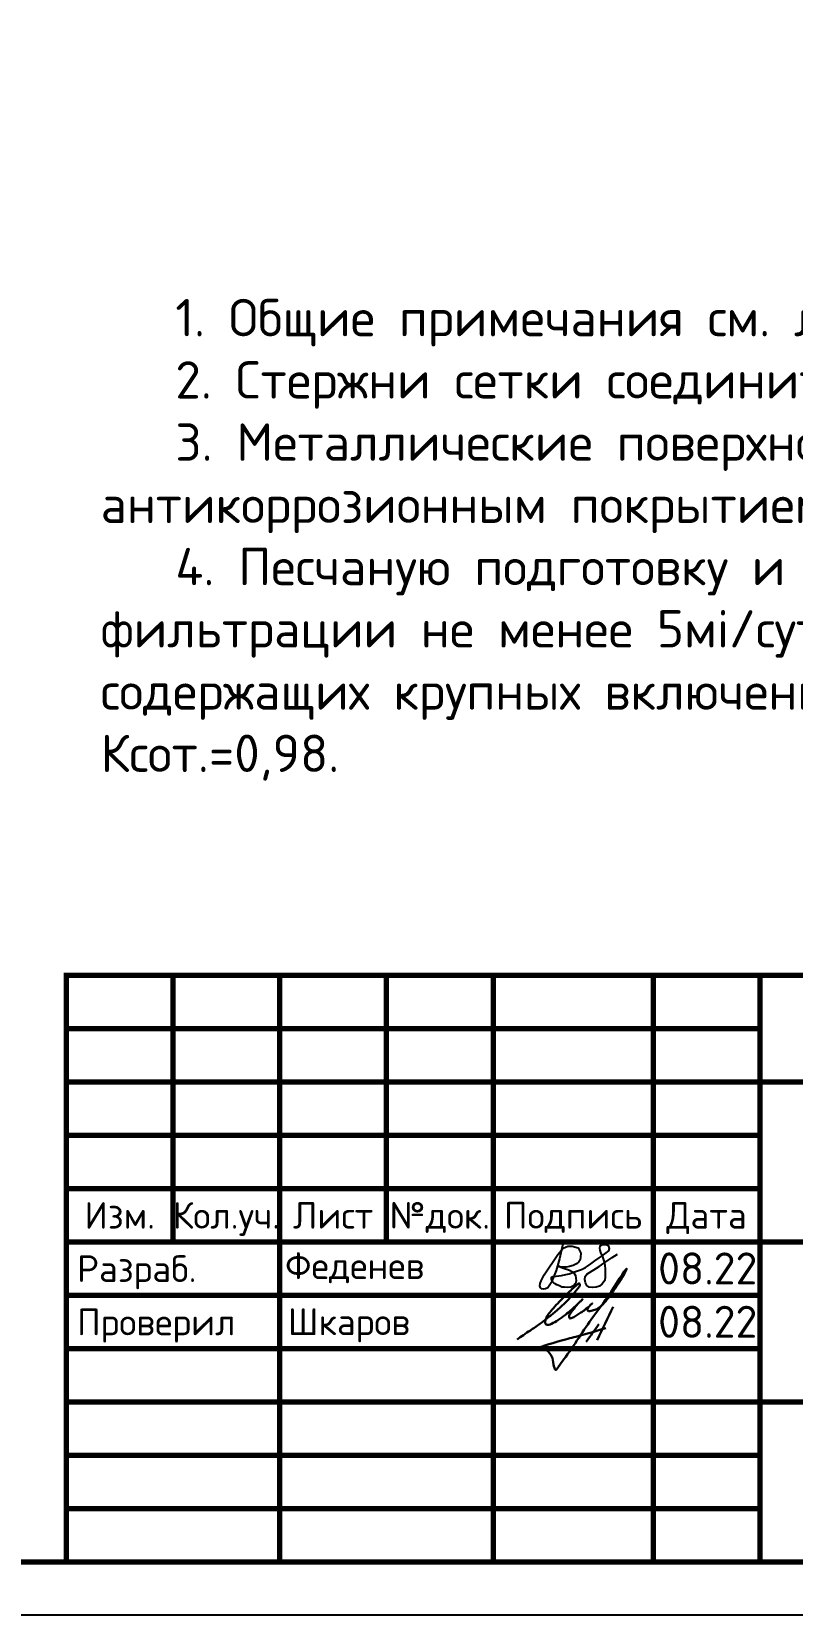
# Model space of a CAD drawing. Header units: millimetres. Extents: x -112426 to 6776, y 1218 to 38707.
# Drawn here: x 5431.6 to 5502.9, y 2279.1 to 2427.5 of the extents above; entities that cross this region are included whole.
import ezdxf
from ezdxf.enums import TextEntityAlignment as Align

# ---------------------------------------------------------------- set-up
doc = ezdxf.new("R2010")
doc.units = ezdxf.units.MM
doc.layers.add('Размерный', color=4, linetype='Continuous', lineweight=30)
doc.layers.add('Размеры на чертеже', color=250, linetype='Continuous', lineweight=25)
doc.layers.add('рамка', color=7, linetype='Continuous')
doc.styles.add('-ISOCPEUR-', font='isocpeur.TTF')

# ---------------------------------------------------------------- blocks, each defined once
blk = doc.blocks.new('*U156')
blk.add_lwpolyline([(0, 0), (420, 0), (420, -297), (0, -297)], close=True)
at = {"const_width": 0.5}
blk.add_lwpolyline([(20, -5), (415, -5), (415, -292), (20, -292)], close=True, dxfattribs=at)
for points in [[(230, -292), (230, -237), (415, -237)], [(240, -237), (240, -262)], [(250, -237), (250, -292)], [(260, -237), (260, -262)], [(270, -237), (270, -292)], [(285, -237), (285, -292)], [(295, -237), (295, -292)], [(230, -242), (295, -242)], [(230, -247), (295, -247)], [(295, -247), (415, -247)], [(230, -252), (295, -252)], [(230, -257), (295, -257)], [(230, -262), (415, -262)], [(230, -267), (295, -267)], [(230, -272), (295, -272)], [(230, -277), (295, -277)], [(295, -277), (415, -277)], [(230, -282), (295, -282)], [(230, -287), (295, -287)]]:
    blk.add_lwpolyline(points, dxfattribs=at)
at = {"style": '-ISOCPEUR-'}
for s, p in [('Изм.', (235, -259.5)), ('Кол.уч.', (245, -259.5)), ('Лист', (255, -259.5)), ('№док.', (265, -259.5)), ('Подпись', (277.5, -259.5)), ('Дата', (290, -259.5))]:
    blk.add_text(s, height=2.5, dxfattribs=at).set_placement(p, align=Align.MIDDLE_CENTER)
for s, p in [('Разраб.', (231, -264.5)), ('Проверил', (231, -269.5))]:
    blk.add_text(s, height=2.5, dxfattribs=at).set_placement(p, align=Align.MIDDLE_LEFT)
blk.add_attdef('РАЗРАБОТАЛ', text='', height=2.5, dxfattribs=at).set_placement((250.5, -264.22), align=Align.MIDDLE_LEFT)
at = {"style": '-ISOCPEUR-', "flags": 8}
for tag, height, p in [('ДАТА', 2.5, (290.07, -264.4)), ('ДАТА1', 2.5, (290.07, -269.4)), ('ЛИСТ', 3, (386.39, -271.92)), ('ЛИСТОВ', 3, (403.89, -271.92)), ('ФОРМАТ', 3, (380.97, -294.75))]:
    blk.add_attdef(tag, text='', height=height, dxfattribs=at).set_placement(p, align=Align.MIDDLE_CENTER)
at = {"style": '-ISOCPEUR-'}
blk.add_attdef('ПРОВЕРИЛ', (250.75, -270.73), '', height=2.5, dxfattribs=at)
at = {"style": '-ISOCPEUR-', "flags": 8}
blk.add_attdef('ИМЯ_ЧЕРТЕЖА_001', (321.33, -285.18), '', height=3, dxfattribs=at)
blk = doc.blocks.new('подпись')
at = {"lineweight": 30}
for points in [[(-0.82, -1.23), (-0.21, -0.8), (0.43, -0.36), (0.86, -0.08), (1.32, 0.25), (2, 0.77), (2.8, 1.4), (3.27, 1.83), (3.84, 2.36), (4.46, 3.07), (5.01, 3.73), (5.08, 3.95), (5.01, 4.03), (4.91, 4), (4.76, 3.88), (4.33, 3.49), (3.4, 2.58), (2.34, 1.43), (1.83, 0.48), (1.87, 0.23), (1.99, 0.16), (2.17, 0.16), (2.41, 0.25), (3.02, 0.6), (3.71, 1.09), (4.34, 1.62), (5.32, 2.55), (4.75, 1.98), (4.27, 1.36), (4.08, 1.05), (4.07, 0.85), (4.11, 0.78), (4.25, 0.78), (4.42, 0.84), (4.78, 1.05), (5.16, 1.3), (5.47, 1.51), (5.72, 1.73), (6.05, 1.99), (6.23, 2.18), (5.94, 1.88), (5.8, 1.63), (5.8, 1.5), (5.89, 1.44), (6.13, 1.46), (6.57, 1.6), (6.9, 1.79), (7.5, 2.39), (8.04, 3.08), (8.61, 3.92), (9.15, 4.76), (9.43, 5.33), (8, 3.26), (6.29, 0.88), (3.58, -3.07), (3.05, -3.8), (2.85, -4.05), (2.49, -2.98), (2.12, -2.39), (1.3, -1.96), (1.02, -2.03), (2.91, -1.44), (4.7, -0.96), (7.51, -0.15)], [(8.19, 1.85), (6.68, -1.27)], [(6.86, 0.23), (5.67, -1.43)]]:
    blk.add_spline(points, degree=3, dxfattribs=at)
blk = doc.blocks.new('Подпись Леха')
at = {"layer": 'рамка'}
blk.add_blockref('подпись', (2.7, 0.11), dxfattribs=at)

msp = doc.modelspace()

# ---------------------------------------------------------------- linework, layer by layer
msp.add_lwpolyline([(5481.386, 2313.844), (5481.286, 2313.323), (5481.077, 2312.466), (5480.761, 2311.385), (5480.297, 2310.224), (5479.978, 2309.753), (5479.784, 2309.654), (5479.591, 2309.63), (5479.402, 2309.654), (5479.305, 2309.765), (5479.256, 2309.949), (5479.261, 2310.157), (5479.358, 2310.419), (5479.661, 2310.978), (5480.935, 2312.893), (5481.432, 2313.466), (5481.882, 2313.66), (5482.262, 2313.652), (5482.828, 2313.49), (5483.092, 2313.017), (5483.069, 2312.629), (5483.011, 2312.366), (5482.895, 2312.182), (5482.691, 2311.997), (5482.38, 2311.842), (5482.021, 2311.74), (5481.711, 2311.682), (5481.444, 2311.692), (5481.187, 2311.701), (5480.949, 2311.813), (5480.891, 2311.83), (5481.147, 2311.72), (5481.354, 2311.631), (5481.546, 2311.563), (5481.866, 2311.471), (5482.092, 2311.364), (5482.301, 2311.265), (5482.439, 2311.169), (5482.591, 2310.899), (5482.614, 2310.649), (5482.637, 2310.401), (5482.583, 2310.157), (5482.387, 2309.938), (5482.145, 2309.829), (5481.848, 2309.798), (5481.559, 2309.813), (5481.316, 2309.827), (5481.09, 2309.931), (5480.852, 2310.041), (5480.669, 2310.125), (5480.559, 2310.227), (5480.421, 2310.356), (5480.336, 2310.567), (5480.341, 2310.758), (5480.454, 2310.821), (5480.786, 2310.855), (5481.287, 2310.907), (5481.695, 2310.992), (5481.988, 2311.053), (5482.238, 2311.163), (5482.673, 2311.32), (5483.147, 2311.481), (5483.509, 2311.652), (5483.71, 2311.794), (5484.008, 2312.005), (5484.407, 2312.287), (5484.79, 2312.559), (5485.088, 2312.769), (5485.452, 2313.027), (5485.706, 2313.207), (5485.759, 2313.451), (5485.704, 2313.654), (5485.532, 2313.764), (5485.282, 2313.779), (5485.032, 2313.748), (5484.88, 2313.655), (5484.826, 2313.474), (5484.856, 2313.274), (5484.929, 2313.054), (5485.105, 2312.657), (5485.296, 2312.11), (5485.345, 2311.846), (5485.36, 2311.528), (5485.376, 2310.791), (5485.329, 2310.454), (5485.086, 2310.133), (5484.843, 2309.921), (5484.53, 2309.827), (5484.185, 2309.78), (5483.879, 2309.82), (5483.644, 2309.968), (5483.519, 2310.227), (5483.448, 2310.525), (5483.487, 2310.807), (5483.652, 2311.026), (5484.796, 2311.762), (5485.227, 2312.068), (5486.035, 2312.593), (5486.509, 2312.901)])

# ---------------------------------------------------------------- block references
msp.add_blockref('Подпись Леха', (5475.226, 2306.019))
at = {"layer": 'Размеры на чертеже', "lineweight": 90}
ref = msp.add_blockref('*U156', (5204.871, 2576.051), dxfattribs=at)
ref.add_attrib('РАЗРАБОТАЛ', 'Феденев', dxfattribs={"layer": '0', "height": 2.5, "style": '-ISOCPEUR-'}).set_placement((5455.371, 2311.826), align=Align.MIDDLE_LEFT)
ref.add_attrib('ПРОВЕРИЛ', 'Шкаров', (5455.62, 2305.321), dxfattribs={"layer": '0', "height": 2.5, "style": '-ISOCPEUR-'})

# ---------------------------------------------------------------- texts
at = {"layer": 'Размерный', "color": 0, "style": '-ISOCPEUR-'}
for p in [(5490.326, 2310.073), (5490.326, 2305.073)]:
    msp.add_text('08.22', height=3, dxfattribs=at).set_placement(p)
at = {"layer": 'Размерный', "color": 7, "lineweight": 30, "insert": (5438.081, 2402.461), "char_height": 3.5, "attachment_point": 1, "style": '-ISOCPEUR-'}
msp.add_mtext_dynamic_manual_height_columns('\\pi7;1. Общие примечания см. лист 2-3.\\P2. Стержни сетки соединить между собой вязальной проволокой. \\P3. Металлические поверхности надземной части ковера покрасить антикоррозионным покрытием зеленого цвета.\\P4. Песчаную подготовку и обсыпку выполнять из песка коэффициентом фильтрации не менее 5мі/сут, с размером фракции не более 5мм и не содержащих крупных включений и коэффициентом уплотнения до Ксот.=0,98.', width=171.9057, gutter_width=12.5, heights=[0], dxfattribs=at)

doc.saveas('drawing.dxf')
